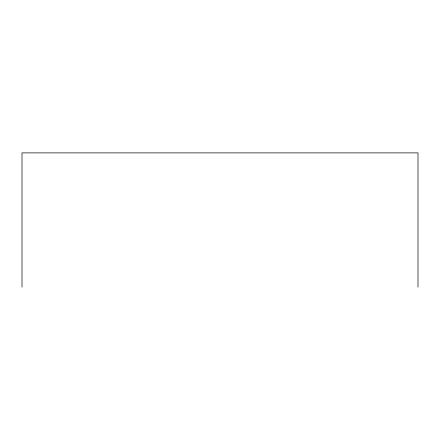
<?xml version="1.0" encoding="UTF-8"?>
<svg xmlns="http://www.w3.org/2000/svg" width="440" height="440" viewBox="0 0 440 440"><rect width="100%" height="100%" fill="white"/><g stroke="black" fill="none" stroke-linecap="round" stroke-linejoin="round"><path stroke-width="0.66" d="M418 287.111L418 152.889L22 152.889L22 287.111"/></g></svg>
